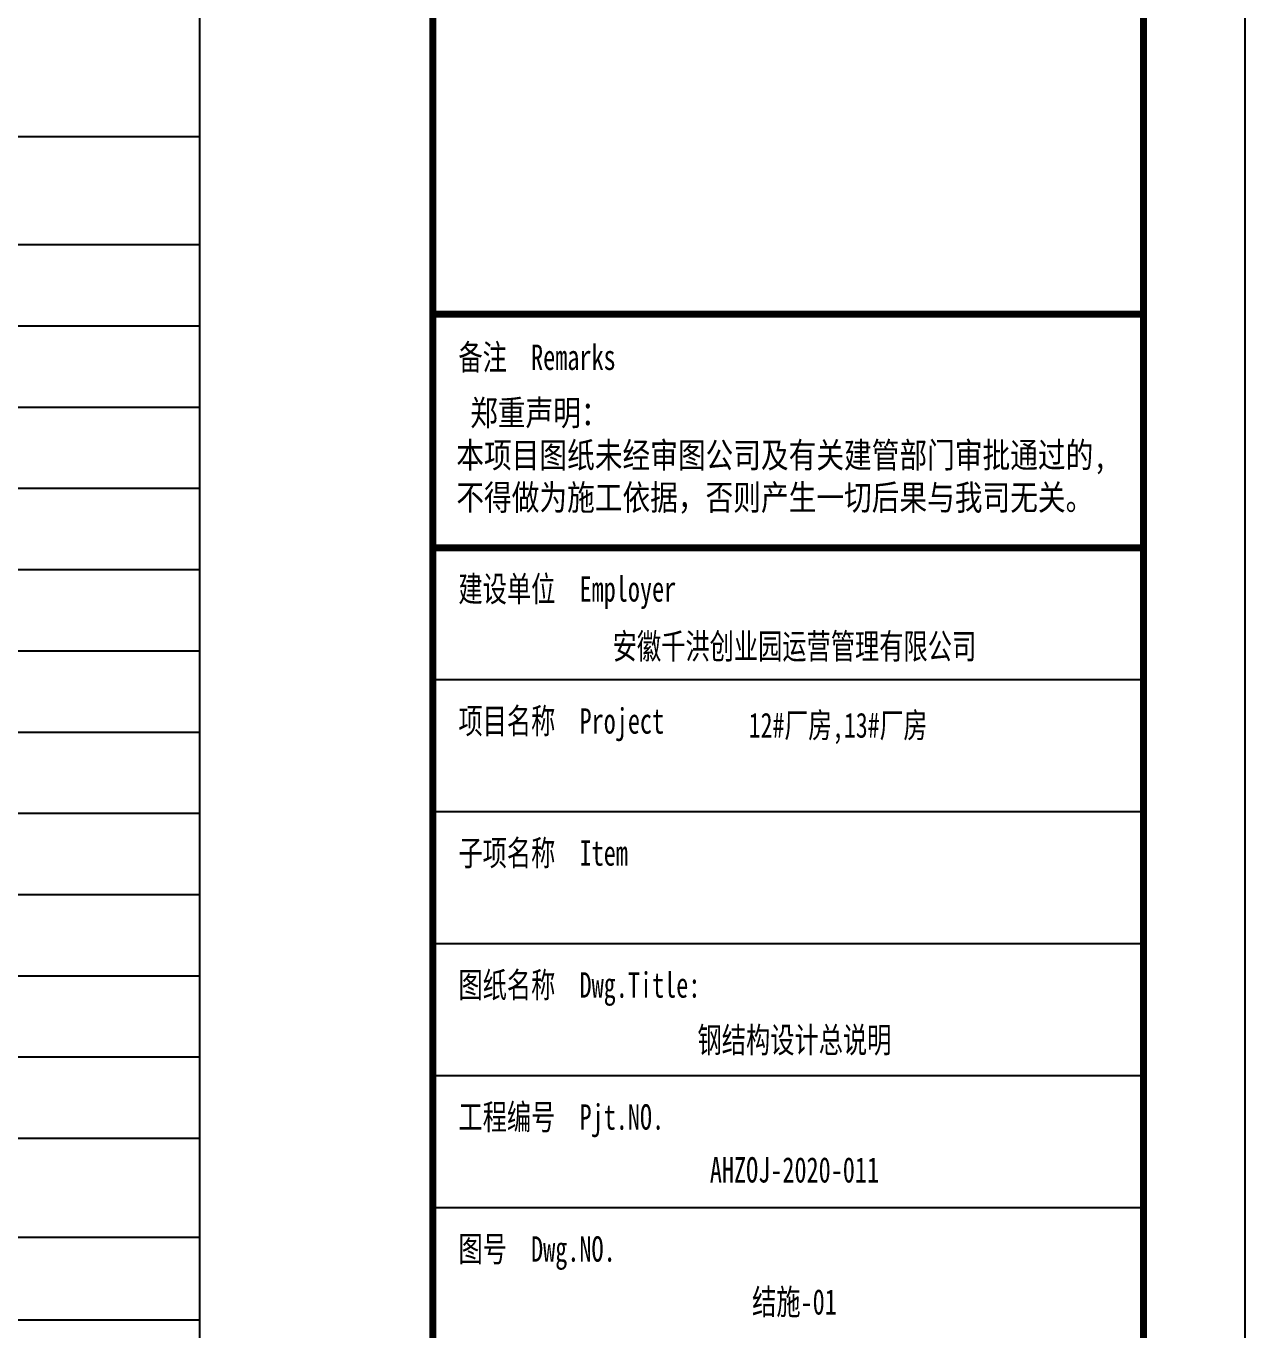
# Model space of a CAD drawing. Extents: x 180850 to 1399066, y 113487 to 334416.
# Drawn here: x 294010 to 302499, y 191676 to 200755 of the extents above; entities that cross this region are included whole.
import ezdxf
from ezdxf.enums import TextEntityAlignment as Align

# ---------------------------------------------------------------- set-up
doc = ezdxf.new("R2010")
doc.units = 0
doc.header["$LTSCALE"] = 1000
for name, color, linetype in [('BORDER', 7, 'Continuous'), ('PUB_TITLE', 4, 'Continuous'), ('TK', 4, 'Continuous')]:
    doc.layers.add(name, color=color, linetype=linetype)
doc.styles.add('_gyy_title_ST', font='', dxfattribs={"width": 0.8})
doc.styles.get('_gyy_title_ST').set_extended_font_data('SimSun')

msp = doc.modelspace()

# ---------------------------------------------------------------- linework, layer by layer
at = {"layer": 'BORDER', "const_width": 35.35}
msp.add_lwpolyline([(244802.28, 181354.8), (244802.28, 221940.65), (301792.18, 221940.65), (301792.18, 181354.8)], close=True, dxfattribs=at)
at = {"layer": 'PUB_TITLE'}
for p, q in [((301792.18, 198748.74), (296842.69, 198748.74)), ((301792.18, 196203.28), (296842.69, 196203.28)), ((301792.18, 195284.09), (296842.69, 195284.09)), ((301792.18, 194364.9), (296842.69, 194364.9)), ((301792.18, 193445.71), (296842.69, 193445.71)), ((301792.18, 192526.51), (296842.69, 192526.51))]:
    msp.add_line(p, q, dxfattribs=at)
msp.add_lwpolyline([(243034.61, 180647.73), (243034.61, 222647.72), (302499.25, 222647.72), (302499.25, 180647.73)], close=True, dxfattribs=at)
at = {"layer": 'PUB_TITLE', "const_width": 49.49}
msp.add_lwpolyline([(296842.69, 221940.65), (301792.18, 221940.65), (301792.18, 181354.8), (296842.69, 181354.8)], close=True, dxfattribs=at)
for points in [[(296842.69, 198748.74), (301792.18, 198748.74)], [(296842.69, 197122.47), (301792.18, 197122.47)]]:
    msp.add_lwpolyline(points, dxfattribs=at)
at = {"layer": 'TK'}
for p, q in [((295218.4, 219167.1), (295218.4, 183260.73)), ((279576.41, 199986.63), (295218.4, 199986.63)), ((280275.95, 199233.59), (295218.4, 199233.59)), ((280275.95, 198667.93), (295218.4, 198667.93)), ((280275.95, 198102.28), (295218.4, 198102.28)), ((280275.95, 197536.62), (295218.4, 197536.62)), ((280275.95, 196970.96), (295218.4, 196970.96)), ((280275.95, 196405.31), (295218.4, 196405.31)), ((280275.95, 195839.65), (295218.4, 195839.65)), ((280275.95, 195273.99), (295218.4, 195273.99)), ((280275.95, 194708.34), (295218.4, 194708.34)), ((280275.95, 194142.68), (295218.4, 194142.68)), ((280275.95, 193577.02), (295218.4, 193577.02)), ((279576.41, 193011.37), (295218.4, 193011.37)), ((279576.41, 192322.53), (295218.4, 192322.53)), ((280275.95, 191745.58), (295218.4, 191745.58)), ((280275.95, 191745.58), (295218.4, 191745.58))]:
    msp.add_line(p, q, dxfattribs=at)

# ---------------------------------------------------------------- texts
at = {"layer": 'PUB_TITLE', "style": '_gyy_title_ST', "width": 0.7}
for s, height, p in [('备注  Remarks', 176.7675, (297021.6, 198361.08)), ('建设单位  Employer', 176.7675, (297021.6, 196747.73)), ('项目名称  Project', 176.7675, (297021.6, 195828.53)), ('子项名称  Item', 176.767, (297021.6, 194909.34)), ('图纸名称  Dwg.Title:', 176.7675, (297021.6, 193990.15)), ('工程编号  Pjt.NO.', 176.7675, (297021.6, 193070.96)), ('图号  Dwg.NO.', 176.7675, (297021.6, 192151.77))]:
    msp.add_text(s, height=height, dxfattribs=at).set_placement(p)
at = {"layer": 'PUB_TITLE', "color": 2, "style": '_gyy_title_ST', "width": 0.7}
msp.add_text('安徽千洪创业园运营管理有限公司', height=176.7675, dxfattribs=at).set_placement((299361.95, 196348.62), align=Align.CENTER)
msp.add_text('12#厂房,13#厂房', height=173.8624, dxfattribs=at).set_placement((299665.17, 195877.53), align=Align.MIDDLE)
at = {"layer": 'PUB_TITLE', "color": 6, "style": '_gyy_title_ST', "width": 0.7}
for s, height, p in [('钢结构设计总说明', 176.767, (299361.95, 193607.36)), ('AHZOJ-2020-011', 176.7675, (299361.95, 192702.71))]:
    msp.add_text(s, height=height, dxfattribs=at).set_placement(p, align=Align.CENTER)
at = {"layer": 'PUB_TITLE', "color": 7, "style": '_gyy_title_ST', "width": 0.7}
msp.add_text('结施-01', height=176.768, dxfattribs=at).set_placement((299361.95, 191783.51), align=Align.CENTER)
at = {"layer": 'PUB_TITLE', "insert": (297006.83, 198150.97), "char_height": 176.7675, "width": 5656.5654, "attachment_point": 1, "style": '_gyy_title_ST'}
msp.add_mtext(' 郑重声明：\\P本项目图纸未经审图公司及有关建管部门审批通过的,\\P不得做为施工依据，否则产生一切后果与我司无关。', dxfattribs=at)

doc.saveas('drawing.dxf')
